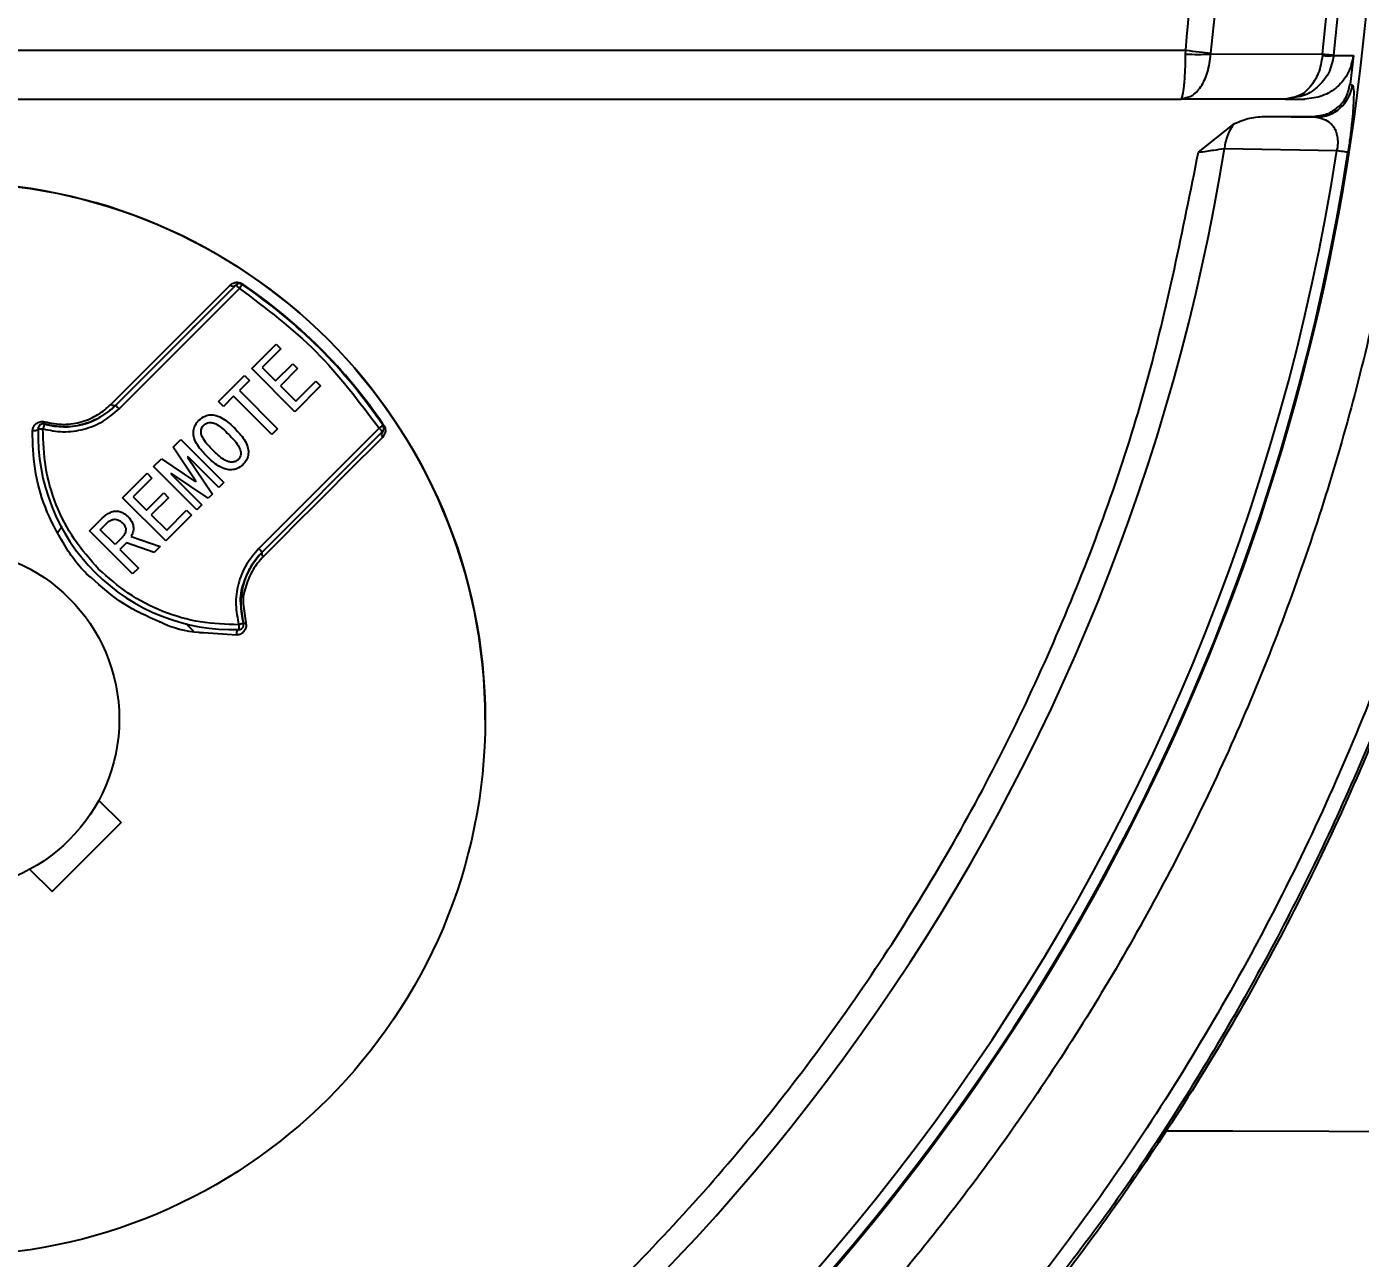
# Model space of a CAD drawing. Header units: millimetres. Extents: x 2063 to 4500, y 825 to 2548.
# Drawn here: x 2851.7 to 2906.3, y 2183.2 to 2233.7 of the extents above; entities that cross this region are included whole.
import ezdxf

# ---------------------------------------------------------------- set-up
doc = ezdxf.new("R2010")
doc.units = ezdxf.units.MM
doc.layers.add('AM_5', color=3, linetype='Continuous', lineweight=25)
doc.styles.add('SLDTEXTSTYLE1', font='txt.shx', dxfattribs={"width": 0.7, "bigfont": 'gbcbig.shx'})
doc.dimstyles.new('SLDDIMSTYLE12$0', dxfattribs={"dimtxt": 12, "dimasz": 10, "dimexe": 0, "dimexo": 0.0625, "dimgap": 0.875, "dimtad": 1, "dimdec": 1, "dimlfac": 1.8, "dimrnd": 1e-09, "dimzin": 12, "dimdsep": 46, "dimtxsty": 'SLDTEXTSTYLE1', "dimcen": 0.09, "dimdle": 8.16, "dimclrd": 3, "dimclre": 3, "dimadec": 0, "dimazin": 3, "dimtfac": 1, "dimtdec": 1, "dimtofl": 0, "dimtmove": 0, "dimatfit": 3, "dimfxl": 0, "dimfrac": 2, "dimtolj": 1, "dimlwd": 5, "dimlwe": 5, "dimarcsym": 0})

# ---------------------------------------------------------------- blocks, each defined once
blk = doc.blocks.new('*D67')
at = {"layer": 'AM_5', "color": 3, "lineweight": 5, "transparency": 16777216}
blk.add_line((2871.745, 2440.866), (3051.575, 2440.866), dxfattribs=at)
at = {"layer": 'AM_5', "color": 3, "linetype": 'Continuous', "lineweight": 5, "transparency": 16777216}
for p, q in [((3051.575, 2430.866), (3051.575, 2152.125)), ((2918.746, 2142.125), (3051.575, 2142.125))]:
    blk.add_line(p, q, dxfattribs=at)
at = {"layer": 'AM_5', "color": 3, "transparency": 16777216}
for points in [[(3049.908, 2430.866), (3053.242, 2430.866), (3051.575, 2440.866)], [(3049.908, 2152.125), (3053.242, 2152.125), (3051.575, 2142.125)]]:
    blk.add_solid(points, dxfattribs=at)
at = {"layer": 'Defpoints', "color": 0, "transparency": 16777216}
for p in [(2871.683, 2440.866), (2918.684, 2142.125), (3051.575, 2142.125)]:
    blk.add_point(p, dxfattribs=at)
at = {"layer": 'AM_5', "color": 0, "transparency": 16777216, "insert": (3044.7, 2291.495), "char_height": 12, "attachment_point": 5, "rotation": 90, "style": 'SLDTEXTSTYLE1'}
blk.add_mtext('\\A1;300', dxfattribs=at)

msp = doc.modelspace()

# ---------------------------------------------------------------- linework, layer by layer
at = {"color": 7, "linetype": 'Continuous', "lineweight": 25}
for p, q in [((2848.49, 2232.76), (2899.181, 2232.76)), ((2899.178, 2232.599), (2899.181, 2232.76)), ((2900.207, 2232.64), (2900.203, 2232.599)), ((2900.203, 2232.599), (2904.789, 2232.608)), ((2904.789, 2232.608), (2904.784, 2232.539)), ((2905.249, 2232.539), (2905.251, 2232.556)), ((2905.249, 2232.539), (2906.054, 2232.541)), ((2906.054, 2232.541), (2905.916, 2231.365)), ((2905.916, 2231.365), (2906.011, 2231.332)), ((2848.49, 2230.76), (2898.98, 2230.76)), ((2898.98, 2230.76), (2899.197, 2230.824)), ((2898.98, 2230.76), (2899.025, 2230.813)), ((2903.275, 2230.76), (2898.98, 2230.76)), ((2903.619, 2230.822), (2903.275, 2230.76)), ((2903.498, 2230.812), (2903.275, 2230.76)), ((2903.275, 2230.76), (2904.063, 2230.76)), ((2902.483, 2230.05), (2904.524, 2230.016)), ((2902.483, 2230.05), (2904.427, 2230.05)), ((2899.701, 2228.576), (2901.176, 2229.75)), ((2900.772, 2228.726), (2905.372, 2228.644)), ((2855.313, 2218.203), (2860.246, 2223.136)), ((2855.455, 2218.062), (2860.387, 2222.995)), ((2860.246, 2223.136), (2860.246, 2223.136)), ((2860.499, 2223.16), (2860.513, 2223.181)), ((2860.499, 2223.16), (2860.499, 2223.16)), ((2860.891, 2219.713), (2861.894, 2220.716)), ((2862.091, 2220.519), (2861.326, 2219.754)), ((2862.091, 2220.519), (2861.326, 2219.754)), ((2861.894, 2220.716), (2862.091, 2220.519)), ((2862.659, 2217.945), (2860.891, 2219.713)), ((2862.659, 2217.945), (2860.891, 2219.713)), ((2861.326, 2219.754), (2861.873, 2219.206)), ((2861.326, 2219.754), (2861.326, 2219.754)), ((2861.873, 2219.206), (2862.576, 2219.909)), ((2862.773, 2219.713), (2862.07, 2219.01)), ((2862.773, 2219.713), (2862.07, 2219.01)), ((2862.576, 2219.909), (2862.773, 2219.713)), ((2859.537, 2218.359), (2860.602, 2219.424)), ((2860.798, 2219.227), (2860.385, 2218.814)), ((2860.798, 2219.227), (2860.385, 2218.814)), ((2860.602, 2219.424), (2860.798, 2219.227)), ((2862.7, 2218.379), (2863.517, 2219.196)), ((2863.517, 2219.196), (2863.714, 2219)), ((2860.147, 2218.576), (2859.734, 2218.162)), ((2860.147, 2218.576), (2859.734, 2218.162)), ((2861.718, 2217.004), (2860.147, 2218.576)), ((2860.147, 2218.576), (2860.147, 2218.576)), ((2861.718, 2217.004), (2860.147, 2218.576)), ((2860.385, 2218.814), (2861.956, 2217.242)), ((2860.385, 2218.814), (2860.385, 2218.814)), ((2862.07, 2219.01), (2862.7, 2218.379)), ((2862.07, 2219.01), (2862.07, 2219.01)), ((2863.714, 2219), (2862.659, 2217.945)), ((2863.714, 2219), (2862.659, 2217.945)), ((2855.313, 2218.203), (2855.313, 2218.203)), ((2859.734, 2218.162), (2859.537, 2218.359)), ((2859.734, 2218.162), (2859.537, 2218.359)), ((2859.734, 2218.162), (2859.734, 2218.162)), ((2862.659, 2217.945), (2862.659, 2217.945)), ((2852.132, 2217.02), (2852.132, 2217.02)), ((2858.841, 2216.979), (2858.841, 2216.979)), ((2858.927, 2217.397), (2858.927, 2217.397)), ((2859.951, 2217.015), (2859.951, 2217.015)), ((2866.115, 2217.267), (2861.182, 2212.334)), ((2866.256, 2217.126), (2861.324, 2212.193)), ((2861.956, 2217.242), (2861.718, 2217.004)), ((2861.956, 2217.242), (2861.718, 2217.004)), ((2861.718, 2217.004), (2861.718, 2217.004)), ((2866.351, 2217.068), (2866.253, 2216.89)), ((2866.281, 2217.379), (2866.301, 2217.393)), ((2866.281, 2217.379), (2866.281, 2217.379)), ((2866.315, 2217.267), (2866.315, 2217.267)), ((2857.666, 2216.488), (2857.986, 2216.808)), ((2858.607, 2215.092), (2857.666, 2216.488)), ((2858.607, 2215.092), (2857.666, 2216.488)), ((2857.986, 2216.808), (2859.754, 2215.04)), ((2860.417, 2216.398), (2860.417, 2216.398)), ((2856.87, 2215.692), (2857.19, 2216.012)), ((2857.19, 2216.012), (2858.586, 2215.071)), ((2858.266, 2216.074), (2858.286, 2216.095)), ((2858.286, 2216.095), (2858.266, 2216.074)), ((2858.266, 2216.074), (2859.279, 2214.565)), ((2858.266, 2216.074), (2858.266, 2216.074)), ((2859.547, 2214.834), (2858.286, 2216.095)), ((2858.286, 2216.095), (2858.286, 2216.095)), ((2859.547, 2214.834), (2858.286, 2216.095)), ((2859.051, 2216.115), (2859.051, 2216.115)), ((2855.598, 2214.42), (2856.601, 2215.423)), ((2856.601, 2215.423), (2856.798, 2215.226)), ((2858.638, 2213.924), (2856.87, 2215.692)), ((2858.638, 2213.924), (2856.87, 2215.692)), ((2857.583, 2215.392), (2857.604, 2215.412)), ((2857.604, 2215.412), (2857.583, 2215.392)), ((2857.583, 2215.392), (2858.844, 2214.131)), ((2857.583, 2215.392), (2857.583, 2215.392)), ((2859.113, 2214.399), (2857.604, 2215.412)), ((2857.604, 2215.412), (2857.604, 2215.412)), ((2859.113, 2214.399), (2857.604, 2215.412)), ((2860.54, 2215.785), (2860.54, 2215.785)), ((2856.798, 2215.226), (2856.033, 2214.461)), ((2856.798, 2215.226), (2856.033, 2214.461)), ((2858.607, 2215.092), (2858.586, 2215.071)), ((2858.607, 2215.092), (2858.607, 2215.092)), ((2859.754, 2215.04), (2859.547, 2214.834)), ((2859.754, 2215.04), (2859.547, 2214.834)), ((2859.547, 2214.834), (2859.547, 2214.834)), ((2857.366, 2212.652), (2855.598, 2214.42)), ((2857.366, 2212.652), (2855.598, 2214.42)), ((2856.033, 2214.461), (2856.581, 2213.913)), ((2856.033, 2214.461), (2856.033, 2214.461)), ((2856.581, 2213.913), (2857.283, 2214.616)), ((2857.48, 2214.42), (2856.777, 2213.717)), ((2857.48, 2214.42), (2856.777, 2213.717)), ((2857.283, 2214.616), (2857.48, 2214.42)), ((2859.279, 2214.565), (2859.113, 2214.399)), ((2859.279, 2214.565), (2859.113, 2214.399)), ((2859.113, 2214.399), (2859.113, 2214.399)), ((2856.777, 2213.717), (2857.408, 2213.086)), ((2856.777, 2213.717), (2856.777, 2213.717)), ((2858.421, 2213.707), (2857.366, 2212.652)), ((2858.421, 2213.707), (2857.366, 2212.652)), ((2857.408, 2213.086), (2858.224, 2213.903)), ((2858.224, 2213.903), (2858.421, 2213.707)), ((2858.844, 2214.131), (2858.638, 2213.924)), ((2858.844, 2214.131), (2858.638, 2213.924)), ((2858.638, 2213.924), (2858.638, 2213.924)), ((2852.951, 2213.005), (2853.117, 2213.254)), ((2854.244, 2213.066), (2854.761, 2213.583)), ((2854.678, 2213.107), (2854.906, 2213.335)), ((2854.678, 2213.107), (2854.906, 2213.335)), ((2855.288, 2212.497), (2854.678, 2213.107)), ((2854.678, 2213.107), (2854.678, 2213.107)), ((2854.906, 2213.335), (2854.906, 2213.335)), ((2855.588, 2213.397), (2855.588, 2213.397)), ((2855.731, 2213.113), (2855.731, 2213.113)), ((2856.012, 2211.298), (2854.244, 2213.066)), ((2856.012, 2211.298), (2854.244, 2213.066)), ((2855.578, 2212.787), (2855.288, 2212.497)), ((2855.753, 2212.57), (2855.485, 2212.301)), ((2855.753, 2212.57), (2855.485, 2212.301)), ((2856.891, 2212.177), (2855.753, 2212.57)), ((2855.753, 2212.57), (2855.753, 2212.57)), ((2856.891, 2212.177), (2855.753, 2212.57)), ((2855.95, 2212.828), (2857.139, 2212.425)), ((2857.366, 2212.652), (2857.366, 2212.652)), ((2855.485, 2212.301), (2856.25, 2211.536)), ((2855.485, 2212.301), (2855.485, 2212.301)), ((2857.139, 2212.425), (2856.891, 2212.177)), ((2857.139, 2212.425), (2856.891, 2212.177)), ((2856.891, 2212.177), (2856.891, 2212.177)), ((2856.25, 2211.536), (2856.012, 2211.298)), ((2856.25, 2211.536), (2856.012, 2211.298)), ((2856.012, 2211.298), (2856.012, 2211.298)), ((2860.555, 2209.268), (2860.446, 2210.075)), ((2860.548, 2210.064), (2860.648, 2209.29)), ((2858.187, 2209.269), (2858.508, 2208.948)), ((2858.21, 2209.246), (2858.508, 2208.948)), ((2860.277, 2208.787), (2858.911, 2208.878)), ((2860.362, 2209.215), (2860.368, 2209.015)), ((2860.562, 2209.215), (2860.562, 2209.215)), ((2870.464, 2205.321), (2870.464, 2205.321)), ((2854.622, 2202.015), (2855.536, 2201.102)), ((2854.622, 2202.015), (2854.622, 2202.015)), ((2852.707, 2198.273), (2855.536, 2201.102)), ((2852.707, 2198.273), (2851.794, 2199.187)), ((2851.794, 2199.187), (2851.794, 2199.187)), ((2851.794, 2199.187), (2852.707, 2198.273)), ((2852.707, 2198.273), (2852.707, 2198.273))]:
    msp.add_line(p, q, dxfattribs=at)
at = {"color": 7, "linetype": 'Continuous', "lineweight": 25, "flags": 128}
for points in [[(2899.181, 2232.76), (2899.322, 2232.743), (2899.462, 2232.727), (2899.599, 2232.711), (2899.733, 2232.695), (2899.862, 2232.68), (2899.984, 2232.666), (2900.1, 2232.652), (2900.207, 2232.64)], [(2904.789, 2232.608), (2904.887, 2232.597), (2904.974, 2232.587), (2905.051, 2232.578), (2905.116, 2232.571), (2905.169, 2232.565), (2905.21, 2232.561), (2905.237, 2232.558), (2905.251, 2232.556)], [(2904.427, 2230.05), (2904.481, 2230.031), (2904.524, 2230.016)], [(2905.832, 2228.572), (2905.818, 2228.575), (2905.791, 2228.579), (2905.75, 2228.585), (2905.698, 2228.593), (2905.633, 2228.603), (2905.556, 2228.615), (2905.469, 2228.629), (2905.372, 2228.644)], [(2855.118, 2218.24), (2855.846, 2218.968), (2856.545, 2219.667), (2857.212, 2220.335), (2857.846, 2220.968), (2858.444, 2221.566), (2859.006, 2222.128), (2859.528, 2222.65), (2860.01, 2223.132)], [(2860.246, 2223.136), (2860.249, 2223.133), (2860.257, 2223.125), (2860.27, 2223.112), (2860.287, 2223.095), (2860.309, 2223.073), (2860.333, 2223.049), (2860.36, 2223.022), (2860.387, 2222.995)], [(2860.499, 2223.16), (2860.497, 2223.157), (2860.491, 2223.148), (2860.48, 2223.132), (2860.466, 2223.112), (2860.45, 2223.087), (2860.43, 2223.058), (2860.409, 2223.027), (2860.387, 2222.995)], [(2855.313, 2218.203), (2855.297, 2218.192), (2855.277, 2218.184), (2855.254, 2218.182), (2855.229, 2218.184), (2855.201, 2218.192), (2855.173, 2218.204), (2855.145, 2218.22), (2855.118, 2218.24)], [(2855.313, 2218.203), (2855.316, 2218.201), (2855.324, 2218.193), (2855.337, 2218.18), (2855.355, 2218.162), (2855.376, 2218.141), (2855.401, 2218.116), (2855.427, 2218.09), (2855.455, 2218.062)], [(2852.135, 2217.248), (2852.13, 2217.227), (2852.116, 2217.208), (2852.094, 2217.19), (2852.065, 2217.176), (2852.03, 2217.165), (2851.991, 2217.158), (2851.95, 2217.155), (2851.907, 2217.157)], [(2852.135, 2217.248), (2852.139, 2217.247), (2852.15, 2217.247), (2852.169, 2217.247), (2852.194, 2217.246), (2852.224, 2217.245), (2852.259, 2217.244), (2852.296, 2217.243), (2852.335, 2217.242)], [(2852.389, 2217.434), (2852.388, 2217.431), (2852.385, 2217.42), (2852.38, 2217.402), (2852.373, 2217.378), (2852.365, 2217.349), (2852.356, 2217.315), (2852.346, 2217.279), (2852.335, 2217.242)], [(2866.281, 2217.379), (2866.277, 2217.377), (2866.268, 2217.37), (2866.253, 2217.36), (2866.232, 2217.346), (2866.207, 2217.329), (2866.178, 2217.31), (2866.147, 2217.289), (2866.115, 2217.267)], [(2866.256, 2217.126), (2866.254, 2217.128), (2866.246, 2217.136), (2866.232, 2217.149), (2866.215, 2217.167), (2866.193, 2217.188), (2866.169, 2217.213), (2866.142, 2217.239), (2866.115, 2217.267)], [(2866.253, 2216.89), (2865.77, 2216.408), (2865.248, 2215.885), (2864.687, 2215.324), (2864.088, 2214.726), (2863.455, 2214.092), (2862.788, 2213.425), (2862.089, 2212.726), (2861.36, 2211.997)], [(2861.324, 2212.193), (2861.321, 2212.196), (2861.313, 2212.204), (2861.3, 2212.217), (2861.282, 2212.234), (2861.261, 2212.256), (2861.236, 2212.28), (2861.21, 2212.307), (2861.182, 2212.334)], [(2861.324, 2212.193), (2861.312, 2212.177), (2861.305, 2212.157), (2861.302, 2212.134), (2861.305, 2212.108), (2861.312, 2212.081), (2861.324, 2212.053), (2861.34, 2212.025), (2861.36, 2211.997)], [(2860.555, 2209.268), (2860.551, 2209.267), (2860.54, 2209.264), (2860.522, 2209.259), (2860.498, 2209.253), (2860.469, 2209.245), (2860.436, 2209.235), (2860.399, 2209.225), (2860.362, 2209.215)], [(2860.277, 2208.787), (2860.276, 2208.829), (2860.278, 2208.871), (2860.285, 2208.91), (2860.296, 2208.945), (2860.311, 2208.974), (2860.328, 2208.996), (2860.347, 2209.01), (2860.368, 2209.015)], [(2855.536, 2201.102), (2855.183, 2200.749), (2854.829, 2200.395), (2854.475, 2200.041), (2854.121, 2199.687), (2853.767, 2199.333), (2853.414, 2198.98), (2853.06, 2198.626), (2852.707, 2198.273)], [(2898.432, 2188.471), (2901.116, 2188.465), (2905.05, 2188.457), (2908.721, 2188.449), (2912.111, 2188.442), (2915.201, 2188.435), (2917.974, 2188.429), (2920.416, 2188.424), (2922.512, 2188.419), (2924.253, 2188.416), (2925.628, 2188.413), (2926.63, 2188.411)]]:
    msp.add_lwpolyline(points, dxfattribs=at)
at = {"color": 7, "linetype": 'Continuous', "lineweight": 25}
for radius in [22, 7]:
    msp.add_circle((2848.464, 2205.344), radius, dxfattribs=at)
for centre, radius, start, end in [((2815.465, 2242.55), 91.48, 295.79271, 180), ((2815.465, 2242.55), 90.341, 353.64897, 186.35103), ((2815.465, 2242.55), 89.875, 353.64897, 186.35103), ((2815.465, 2242.55), 85.319, 353.33017, 186.66983), ((2899.691, 2246.922), 14.332, 267.9498, 272.0504), ((2905.016, 2234.364), 1.84, 262.7292, 277.2722), ((2904.522, 2231.516), 1.5, 270.0872, 352.9293), ((2902.533, 2228.624), 1.764, 140.3012, 176.6646), ((2815.465, 2242.55), 91.441, 295.84596, 351.20762), ((2815.465, 2242.55), 90.976, 296.50811, 351.20762), ((2815.465, 2242.55), 86.42, 299.88973, 350.7957), ((2848.464, 2205.344), 22, 359.9388, 179.9388), ((2860.126, 2223.272), 0.182, 230.4637, 311.3773), ((2860.387, 2222.995), 0.2, 55.961, 135), ((2848.464, 2205.344), 21.5, 34.039, 55.961), ((2848.464, 2205.344), 21.5, 34.039, 55.961), ((2848.464, 2205.344), 21.524, 34.039, 55.961), ((2853.192, 2220.325), 3, 254.469, 315), ((2853.069, 2217.328), 0.689, 163.1243, 171.0899), ((2860.132, 2217.011), 8, 178.3094, 271.6906), ((2852.335, 2217.242), 0.2, 135, 178.3094), ((2852.335, 2217.242), 0.2, 74.469, 135), ((2866.393, 2217.006), 0.182, 139.9143, 219.478), ((2866.115, 2217.267), 0.2, 315, 34.039), ((2863.445, 2210.072), 3, 135, 195.531), ((2860.362, 2209.215), 0.2, 315, 15.531), ((2860.448, 2209.949), 0.689, 278.9117, 286.8754), ((2860.362, 2209.215), 0.2, 271.6906, 315)]:
    msp.add_arc(centre, radius, start, end, dxfattribs=at)
for points in [[(2899.181, 2232.76), (2899.435, 2235.713), (2899.944, 2241.619), (2899.52, 2250.518), (2898.229, 2259.32), (2896, 2267.939), (2892.881, 2276.274), (2888.901, 2284.235), (2884.106, 2291.733), (2878.547, 2298.685), (2872.288, 2305.013), (2865.398, 2310.647), (2857.953, 2315.525), (2850.036, 2319.59), (2841.735, 2322.805), (2833.142, 2325.11), (2824.353, 2326.565), (2818.428, 2326.746), (2815.465, 2326.836)], [(2909.205, 2242.55), (2909.118, 2239.483), (2908.944, 2233.347), (2907.541, 2224.233), (2905.316, 2215.295), (2902.208, 2206.62), (2898.27, 2198.29), (2893.533, 2190.387), (2888.044, 2182.986), (2881.856, 2176.159), (2875.029, 2169.972), (2867.628, 2164.483), (2859.725, 2159.746), (2851.396, 2155.807), (2842.72, 2152.699), (2833.782, 2150.474), (2824.668, 2149.071), (2818.533, 2148.897), (2815.465, 2148.81)], [(2913.139, 2231.761), (2912.615, 2228.109), (2911.566, 2220.806), (2908.447, 2210.163), (2904.239, 2199.92), (2898.884, 2190.219), (2892.479, 2181.18), (2885.098, 2172.918), (2876.835, 2165.537), (2867.796, 2159.132), (2858.095, 2153.777), (2847.852, 2149.569), (2837.209, 2146.449), (2829.906, 2145.401), (2826.254, 2144.877)], [(2912.936, 2225.218), (2912.25, 2221.924), (2910.877, 2215.336), (2907.556, 2205.783), (2903.352, 2196.6), (2898.217, 2187.897), (2892.227, 2179.76), (2885.44, 2172.276), (2877.926, 2165.52), (2869.764, 2159.566), (2861.039, 2154.467), (2851.838, 2150.303), (2842.272, 2147.023), (2835.677, 2145.678), (2832.38, 2145.006)], [(2912.885, 2225.522), (2912.297, 2222.609), (2911.121, 2216.781), (2908.368, 2208.287), (2904.921, 2200.058), (2900.721, 2192.187), (2895.876, 2184.686), (2892.101, 2180.093), (2890.214, 2177.796)], [(2860.246, 2223.136), (2859.566, 2222.456), (2858.206, 2221.097), (2856.278, 2219.168), (2855.313, 2218.203)], [(2860.387, 2222.995), (2861.479, 2222.177), (2863.663, 2220.543), (2865.298, 2218.359), (2866.115, 2217.267)]]:
    msp.add_open_spline(points, degree=3, dxfattribs=at)
for points, knots in [([(2899.025, 2230.813), (2899.038, 2230.851), (2899.07, 2230.949), (2899.121, 2231.292), (2899.164, 2231.868), (2899.173, 2232.361), (2899.178, 2232.599)], [0, 0, 0, 0, 0.16022, 0.408503, 0.713406, 1, 1, 1, 1]), ([(2899.197, 2230.824), (2899.27, 2230.84), (2899.493, 2230.887), (2899.815, 2231.245), (2900.113, 2231.84), (2900.173, 2232.344), (2900.203, 2232.599)], [0, 0, 0, 0, 0.138485, 0.418974, 0.706279, 1, 1, 1, 1]), ([(2904.784, 2232.539), (2904.742, 2232.291), (2904.659, 2231.801), (2904.291, 2231.225), (2903.884, 2230.875), (2903.6, 2230.829), (2903.498, 2230.812)], [0, 0, 0, 0, 0.287269, 0.568771, 0.843667, 1, 1, 1, 1]), ([(2905.249, 2232.539), (2905.194, 2232.291), (2905.086, 2231.801), (2904.604, 2231.226), (2904.089, 2230.882), (2903.736, 2230.837), (2903.619, 2230.822)], [0, 0, 0, 0, 0.29336, 0.580831, 0.861555, 1, 1, 1, 1]), ([(2906.054, 2232.541), (2906.001, 2232.301), (2905.896, 2231.822), (2905.426, 2231.24), (2904.795, 2230.838), (2904.307, 2230.786), (2904.063, 2230.76)], [0, 0, 0, 0, 0.249916, 0.499877, 0.7499, 1, 1, 1, 1]), ([(2904.427, 2230.05), (2904.608, 2230.069), (2904.97, 2230.107), (2905.44, 2230.403), (2905.793, 2230.832), (2905.875, 2231.187), (2905.916, 2231.365)], [0, 0, 0, 0, 0.249919, 0.499876, 0.749973, 1, 1, 1, 1]), ([(2906.011, 2231.332), (2906.031, 2231.298), (2906.069, 2231.232), (2906.069, 2230.805), (2906.039, 2230.3), (2905.993, 2229.796), (2905.926, 2229.214), (2905.863, 2228.782), (2905.832, 2228.572)], [0, 0, 0, 0, 0.259733, 0.49902, 0.627221, 0.751249, 0.879327, 1, 1, 1, 1]), ([(2901.176, 2229.75), (2901.385, 2229.839), (2901.803, 2230.016), (2902.257, 2230.038), (2902.483, 2230.05)], [0, 0, 0, 0, 0.501536, 1, 1, 1, 1]), ([(2904.524, 2230.016), (2904.732, 2229.975), (2905.043, 2229.914), (2905.297, 2229.556), (2905.363, 2229.351), (2905.391, 2229.247), (2905.409, 2229.125), (2905.411, 2229.026), (2905.411, 2229.023), (2905.412, 2229.016), (2905.412, 2228.986), (2905.411, 2228.919), (2905.403, 2228.799), (2905.383, 2228.701), (2905.372, 2228.644)], [0, 0, 0, 0, 0.499072, 0.748501, 0.753083, 0.790355, 0.886478, 0.88655, 0.887097, 0.888597, 0.894219, 0.915728, 0.950596, 1, 1, 1, 1]), ([(2857.749, 2168.478), (2859.927, 2169.752), (2864.912, 2172.666), (2871.977, 2178.32), (2878.941, 2185.152), (2885.06, 2192.762), (2890.284, 2201.01), (2894.511, 2209.805), (2897.789, 2219.013), (2899.063, 2225.388), (2899.701, 2228.576)], [0, 0, 0, 0, 0.099849, 0.228442, 0.357035, 0.485628, 0.614221, 0.742814, 0.871407, 1, 1, 1, 1]), ([(2899.701, 2228.576), (2899.817, 2228.593), (2900.032, 2228.626), (2900.409, 2228.679), (2900.631, 2228.708), (2900.772, 2228.726)], [0, 0, 0, 0, 0.2980881, 0.5536014, 1, 1, 1, 1]), ([(2860.01, 2223.132), (2860.066, 2223.175), (2860.15, 2223.24), (2860.312, 2223.254), (2860.412, 2223.232), (2860.472, 2223.206), (2860.5, 2223.189), (2860.513, 2223.181)], [0, 0, 0, 0, 0.4973637, 0.7473602, 0.8823614, 0.9420119, 1, 1, 1, 1]), ([(2860.499, 2223.16), (2860.496, 2223.163), (2860.488, 2223.168), (2860.472, 2223.176), (2860.437, 2223.191), (2860.383, 2223.198), (2860.309, 2223.186), (2860.271, 2223.156), (2860.246, 2223.136)], [0, 0, 0, 0, 0.019949, 0.041211, 0.090998, 0.233378, 0.500651, 1, 1, 1, 1]), ([(2852.335, 2217.242), (2852.607, 2217.187), (2853.162, 2217.077), (2854.015, 2217.197), (2854.816, 2217.512), (2855.244, 2217.881), (2855.455, 2218.062)], [0, 0, 0, 0, 0.245589, 0.5, 0.754411, 1, 1, 1, 1]), ([(2855.313, 2218.203), (2855.119, 2218.035), (2854.753, 2217.717), (2854.025, 2217.411), (2853.222, 2217.274), (2852.661, 2217.382), (2852.389, 2217.434)], [0, 0, 0, 0, 0.265019, 0.500067, 0.757342, 1, 1, 1, 1]), ([(2852.41, 2217.528), (2852.672, 2217.478), (2853.198, 2217.379), (2853.956, 2217.515), (2854.617, 2217.802), (2854.951, 2218.094), (2855.118, 2218.24)], [0, 0, 0, 0, 0.2498124, 0.4998445, 0.7502398, 1, 1, 1, 1]), ([(2851.907, 2217.157), (2851.916, 2217.213), (2851.933, 2217.326), (2852.028, 2217.441), (2852.129, 2217.506), (2852.217, 2217.536), (2852.313, 2217.547), (2852.378, 2217.534), (2852.41, 2217.528)], [0, 0, 0, 0, 0.2496018, 0.4982962, 0.6255893, 0.7486287, 0.8757219, 1, 1, 1, 1]), ([(2859.051, 2216.115), (2858.913, 2216.263), (2858.706, 2216.484), (2858.529, 2216.832), (2858.491, 2217.103), (2858.544, 2217.347), (2858.645, 2217.504), (2858.714, 2217.577), (2858.731, 2217.594)], [0, 0, 0, 0, 0.352615, 0.529946, 0.676874, 0.824141, 0.958426, 1, 1, 1, 1]), ([(2858.731, 2217.594), (2858.81, 2217.66), (2858.947, 2217.775), (2859.201, 2217.826), (2859.464, 2217.797), (2859.819, 2217.619), (2860.05, 2217.403), (2860.199, 2217.263)], [0, 0, 0, 0, 0.178954, 0.311474, 0.443543, 0.640747, 1, 1, 1, 1]), ([(2858.927, 2217.397), (2858.958, 2217.423), (2859.021, 2217.475), (2859.157, 2217.507), (2859.31, 2217.496), (2859.507, 2217.404), (2859.72, 2217.238), (2859.873, 2217.09), (2859.951, 2217.015)], [0, 0, 0, 0, 0.099275, 0.199109, 0.336855, 0.470696, 0.732552, 1, 1, 1, 1]), ([(2858.927, 2217.397), (2858.958, 2217.423), (2859.021, 2217.475), (2859.157, 2217.507), (2859.31, 2217.496), (2859.507, 2217.404), (2859.72, 2217.238), (2859.873, 2217.09), (2859.951, 2217.015)], [0, 0, 0, 0, 0.099275, 0.199109, 0.336855, 0.470696, 0.732552, 1, 1, 1, 1]), ([(2854.308, 2211.147), (2854.301, 2211.153), (2853.845, 2211.52), (2853.161, 2212.506), (2852.376, 2214.008), (2851.945, 2215.613), (2851.92, 2216.642), (2851.907, 2217.157)], [0, 0, 0, 0, 0.003657, 0.252454, 0.50145, 0.750307, 1, 1, 1, 1]), ([(2852.389, 2217.434), (2852.373, 2217.437), (2852.34, 2217.444), (2852.29, 2217.438), (2852.24, 2217.42), (2852.188, 2217.383), (2852.154, 2217.333), (2852.138, 2217.283), (2852.136, 2217.257), (2852.135, 2217.248)], [0, 0, 0, 0, 0.098526, 0.211663, 0.344444, 0.500006, 0.749377, 0.913544, 1, 1, 1, 1]), ([(2854.616, 2211.496), (2854.267, 2211.888), (2853.561, 2212.681), (2852.838, 2214.115), (2852.38, 2215.655), (2852.35, 2216.717), (2852.335, 2217.242)], [0, 0, 0, 0, 0.247388, 0.5, 0.752612, 1, 1, 1, 1]), ([(2858.844, 2216.98), (2858.841, 2216.987), (2858.815, 2217.042), (2858.817, 2217.152), (2858.843, 2217.294), (2858.899, 2217.362), (2858.927, 2217.397)], [0, 0, 0, 0, 0.048502, 0.412822, 0.703624, 1, 1, 1, 1]), ([(2859.299, 2216.364), (2859.158, 2216.508), (2858.972, 2216.698), (2858.826, 2216.988), (2858.815, 2217.151), (2858.843, 2217.294), (2858.899, 2217.363), (2858.927, 2217.397)], [0, 0, 0, 0, 0.494324, 0.651411, 0.784883, 0.89142, 1, 1, 1, 1]), ([(2859.951, 2217.015), (2860.092, 2216.871), (2860.292, 2216.669), (2860.441, 2216.365), (2860.447, 2216.195), (2860.418, 2216.071), (2860.368, 2216.011), (2860.343, 2215.981)], [0, 0, 0, 0, 0.49285, 0.695676, 0.810798, 0.906138, 1, 1, 1, 1]), ([(2860.199, 2217.263), (2860.337, 2217.116), (2860.546, 2216.892), (2860.731, 2216.541), (2860.771, 2216.276), (2860.728, 2216.044), (2860.636, 2215.887), (2860.563, 2215.809), (2860.54, 2215.785)], [0, 0, 0, 0, 0.351902, 0.53557, 0.686137, 0.813603, 0.940969, 1, 1, 1, 1]), ([(2866.307, 2217.21), (2866.311, 2217.231), (2866.318, 2217.263), (2866.31, 2217.318), (2866.296, 2217.352), (2866.288, 2217.368), (2866.283, 2217.376), (2866.281, 2217.379)], [0, 0, 0, 0, 0.5462975, 0.82224, 0.9192874, 0.9608929, 1, 1, 1, 1]), ([(2866.301, 2217.393), (2866.309, 2217.379), (2866.326, 2217.352), (2866.352, 2217.292), (2866.373, 2217.194), (2866.375, 2217.108), (2866.354, 2217.073), (2866.351, 2217.068)], [0, 0, 0, 0, 0.107574, 0.218232, 0.46854, 0.933582, 1, 1, 1, 1]), ([(2860.54, 2215.785), (2860.461, 2215.719), (2860.322, 2215.603), (2860.065, 2215.552), (2859.796, 2215.58), (2859.434, 2215.757), (2859.201, 2215.975), (2859.051, 2216.115)], [0, 0, 0, 0, 0.176786, 0.310691, 0.443909, 0.644004, 1, 1, 1, 1]), ([(2860.54, 2215.785), (2860.461, 2215.719), (2860.322, 2215.603), (2860.065, 2215.552), (2859.796, 2215.58), (2859.434, 2215.757), (2859.201, 2215.975), (2859.051, 2216.115)], [0, 0, 0, 0, 0.176786, 0.310691, 0.443909, 0.644004, 1, 1, 1, 1]), ([(2860.343, 2215.981), (2860.311, 2215.954), (2860.245, 2215.901), (2860.1, 2215.871), (2859.924, 2215.885), (2859.631, 2216.042), (2859.439, 2216.228), (2859.299, 2216.364)], [0, 0, 0, 0, 0.1020996, 0.2048593, 0.350506, 0.5258023, 1, 1, 1, 1]), ([(2854.761, 2213.583), (2854.868, 2213.674), (2855.027, 2213.809), (2855.286, 2213.878), (2855.47, 2213.866), (2855.656, 2213.787), (2855.762, 2213.691), (2855.826, 2213.634)], [0, 0, 0, 0, 0.342652, 0.508032, 0.649213, 0.789985, 1, 1, 1, 1]), ([(2854.906, 2213.335), (2854.968, 2213.391), (2855.061, 2213.477), (2855.222, 2213.539), (2855.35, 2213.538), (2855.48, 2213.492), (2855.549, 2213.431), (2855.588, 2213.397)], [0, 0, 0, 0, 0.319031, 0.483523, 0.649442, 0.800474, 1, 1, 1, 1]), ([(2854.906, 2213.335), (2854.968, 2213.391), (2855.061, 2213.477), (2855.222, 2213.539), (2855.35, 2213.538), (2855.48, 2213.492), (2855.549, 2213.431), (2855.588, 2213.397)], [0, 0, 0, 0, 0.319031, 0.483523, 0.649442, 0.800474, 1, 1, 1, 1]), ([(2855.588, 2213.397), (2855.628, 2213.352), (2855.691, 2213.281), (2855.735, 2213.156), (2855.727, 2213.03), (2855.677, 2212.899), (2855.609, 2212.822), (2855.578, 2212.787)], [0, 0, 0, 0, 0.257374, 0.407338, 0.558095, 0.796648, 1, 1, 1, 1]), ([(2855.826, 2213.634), (2855.894, 2213.557), (2856.007, 2213.429), (2856.053, 2213.197), (2856.036, 2213.001), (2855.978, 2212.885), (2855.95, 2212.828)], [0, 0, 0, 0, 0.343735, 0.565127, 0.784778, 1, 1, 1, 1]), ([(2861.182, 2212.334), (2861.001, 2212.124), (2860.632, 2211.695), (2860.317, 2210.894), (2860.198, 2210.042), (2860.308, 2209.487), (2860.362, 2209.215)], [0, 0, 0, 0, 0.245589, 0.5, 0.754411, 1, 1, 1, 1]), ([(2860.446, 2210.075), (2860.446, 2210.077), (2860.406, 2210.367), (2860.545, 2210.904), (2860.834, 2211.633), (2861.154, 2211.999), (2861.324, 2212.193)], [0, 0, 0, 0, 0.002694, 0.341482, 0.651018, 1, 1, 1, 1]), ([(2861.36, 2211.997), (2861.213, 2211.831), (2860.918, 2211.498), (2860.649, 2210.835), (2860.513, 2210.331), (2860.547, 2210.067), (2860.548, 2210.064)], [0, 0, 0, 0, 0.331802, 0.664447, 0.99661, 1, 1, 1, 1]), ([(2860.362, 2209.215), (2859.837, 2209.23), (2858.776, 2209.26), (2857.236, 2209.717), (2855.801, 2210.441), (2855.009, 2211.147), (2854.616, 2211.496)], [0, 0, 0, 0, 0.247388, 0.5, 0.752612, 1, 1, 1, 1]), ([(2857.115, 2209.331), (2856.608, 2209.554), (2855.591, 2210.001), (2854.736, 2210.765), (2854.308, 2211.147)], [0, 0, 0, 0, 0.499082, 1, 1, 1, 1]), ([(2858.911, 2208.878), (2858.849, 2208.882), (2858.271, 2208.916), (2857.642, 2209.064), (2857.126, 2209.325), (2857.115, 2209.331)], [0, 0, 0, 0, 0.106195, 0.979949, 1, 1, 1, 1]), ([(2860.648, 2209.29), (2860.654, 2209.258), (2860.668, 2209.194), (2860.656, 2209.098), (2860.626, 2209.009), (2860.561, 2208.909), (2860.447, 2208.813), (2860.334, 2208.796), (2860.277, 2208.787)], [0, 0, 0, 0, 0.123692, 0.250213, 0.373441, 0.501044, 0.749966, 1, 1, 1, 1])]:
    msp.add_open_spline(points, degree=3, knots=knots, dxfattribs=at)

# ---------------------------------------------------------------- dimensions: what is measured, and where the dimension line sits
at = {"layer": 'AM_5'}
dim = msp.add_linear_dim(base=(3051.575, 2142.125), p1=(2871.683, 2440.866), p2=(2918.684, 2142.125), angle=90, text='300', dimstyle='SLDDIMSTYLE12$0', override={"dimlfac": 1, "dimpost": ''}, dxfattribs=at)
dim.commit()
dim.dimension.update_dxf_attribs({"geometry": '*D67', "text_midpoint": (3044.7, 2291.495)})

doc.saveas('drawing.dxf')
